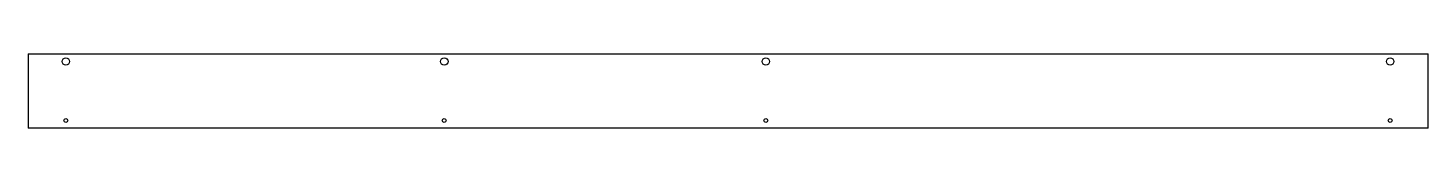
# Model space of a CAD drawing. Header units: millimetres. Extents: x 0 to 740, y 0 to 39.
import ezdxf

# ---------------------------------------------------------------- set-up
doc = ezdxf.new("R2010")
doc.units = ezdxf.units.MM

msp = doc.modelspace()

# ---------------------------------------------------------------- linework, layer by layer
at = {"color": 7, "linetype": 'Continuous', "lineweight": 25}
for p, q in [((0, 39.2), (740, 39.2)), ((0, 39.2), (0, 0)), ((740, 0), (740, 39.2)), ((740, 0), (0, 0))]:
    msp.add_line(p, q, dxfattribs=at)
for centre, radius in [((20, 35.2), 2), ((220, 35.2), 2), ((390, 35.2), 2), ((720, 35.2), 2), ((20, 4), 1), ((220, 4), 1), ((390, 4), 1), ((720, 4), 1)]:
    msp.add_circle(centre, radius, dxfattribs=at)

doc.saveas('drawing.dxf')
